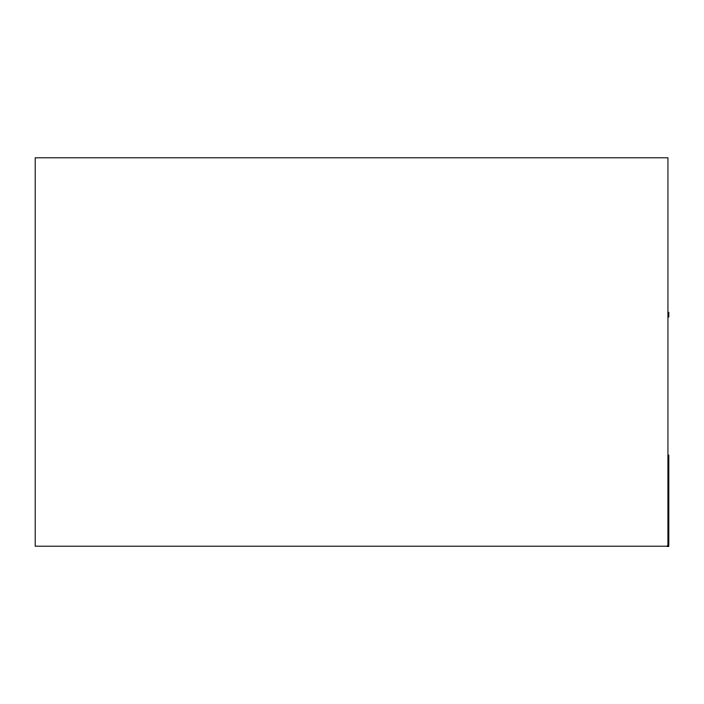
<?xml version="1.0" encoding="UTF-8"?>
<svg xmlns="http://www.w3.org/2000/svg" width="704" height="704" viewBox="0 0 704 704"><rect width="100%" height="100%" fill="white"/><g stroke="black" fill="none" stroke-linecap="round" stroke-linejoin="round"><path stroke-width="1.06" d="M668.8 312.259L668.8 317.055M668.8 455.118L668.8 546.198L35.2 546.198L35.2 157.802L667.946 157.802L667.946 546.198"/></g></svg>
